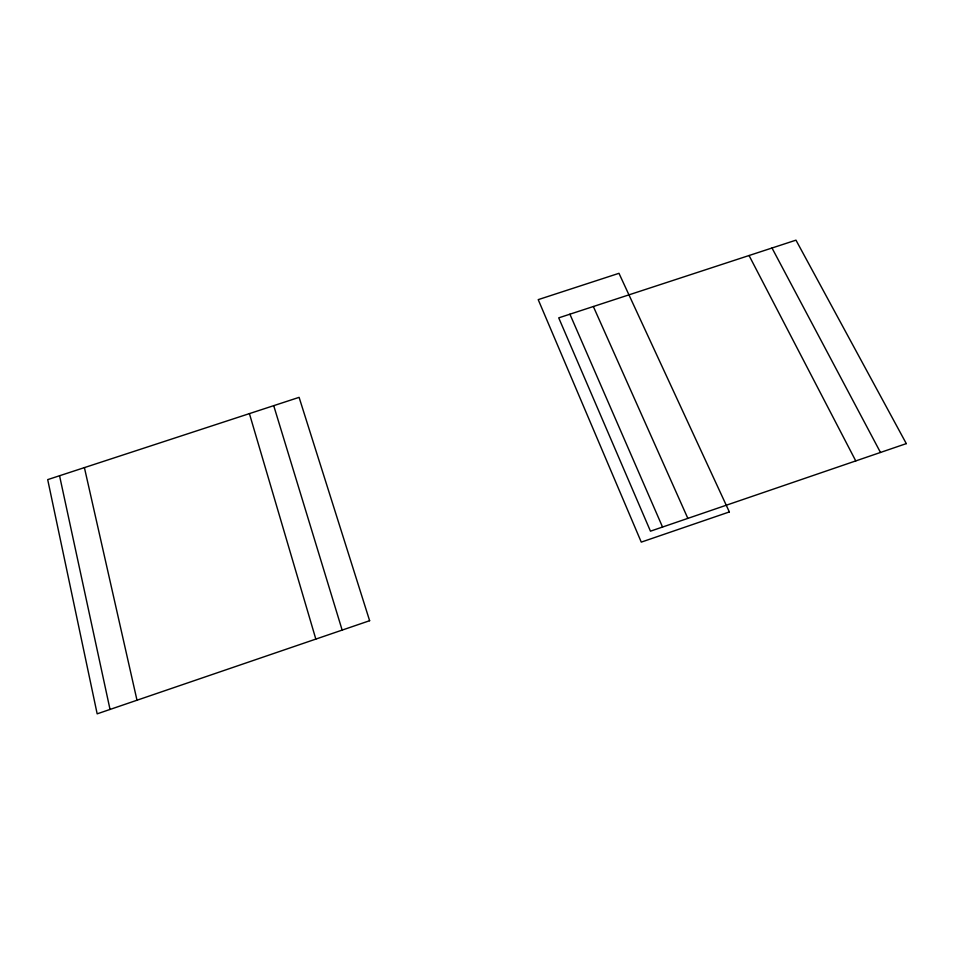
<?xml version="1.0" encoding="UTF-8"?>
<svg xmlns="http://www.w3.org/2000/svg" width="954" height="954" viewBox="0 0 954 954"><rect width="100%" height="100%" fill="white"/><g stroke="black" fill="none" stroke-linecap="round" stroke-linejoin="round"><path stroke-width="1.43" d="M772.001 248.004L880.482 452.458M749.057 255.517L855.762 460.925M593.352 306.52L687.846 518.38M569.908 314.2L662.541 527.049M273.715 405.665L342.152 630.105M249.411 413.619L315.834 639.097M84.405 467.603L136.994 700.224M59.553 475.736L110.032 709.442M906.3 443.622L650.461 531.175L558.722 317.861L795.97 240.158L906.3 443.622M729.357 511.94L641.267 542.122L538.211 299.639L618.979 273.309L729.357 511.94M369.627 620.708L97.165 713.842L47.7 479.623L299.103 397.353L369.627 620.708"/></g></svg>
